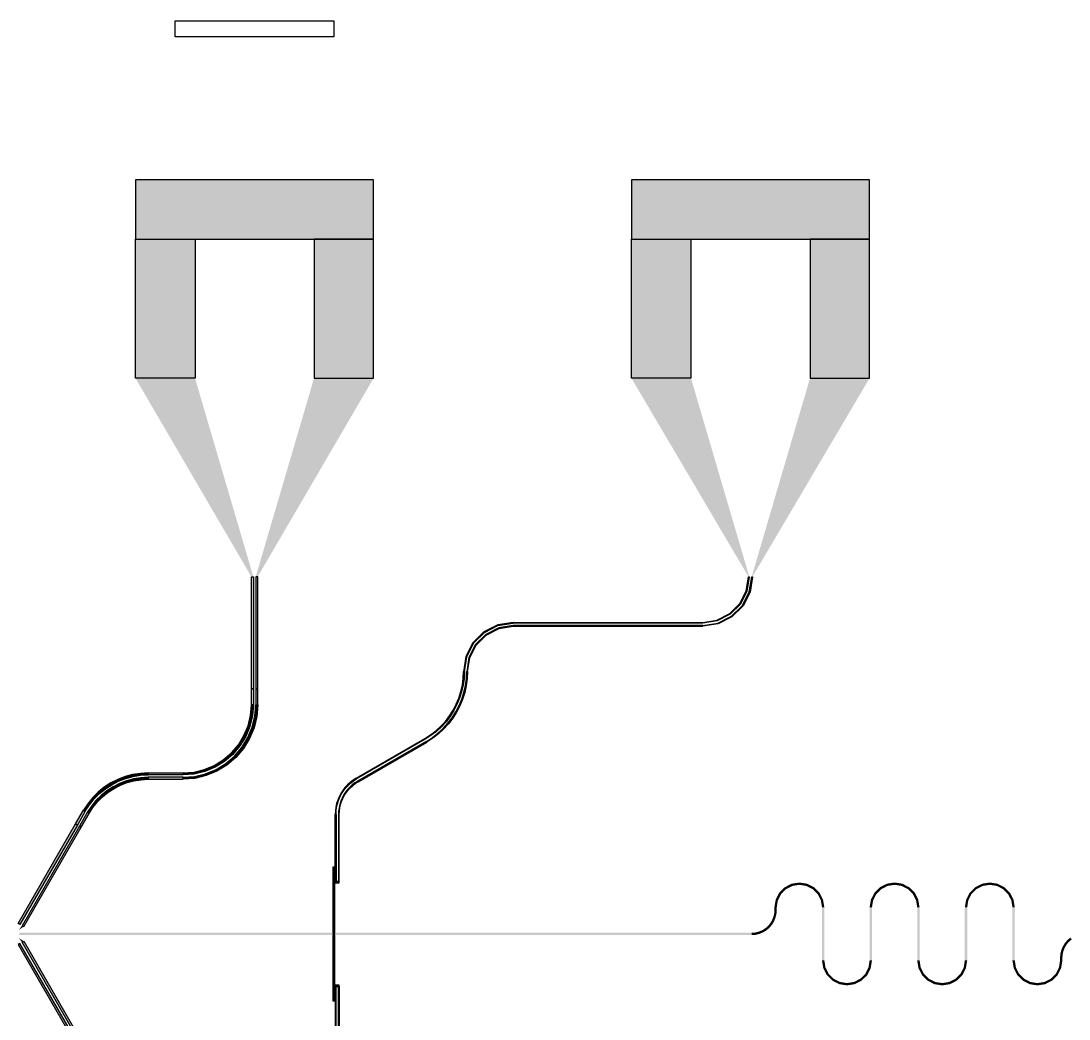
# Model space of a CAD drawing. Extents: x -200 to 7200, y -200 to 2100.
# Drawn here: x 3206 to 4526, y 843 to 2100 of the extents above; entities that cross this region are included whole.
import ezdxf

# ---------------------------------------------------------------- set-up
doc = ezdxf.new("R2010")
doc.units = 0
doc.layers.add('GAP', color=1, linetype='continuous')
doc.layers.add('PIN', color=3, linetype='continuous')

# ---------------------------------------------------------------- blocks, each defined once
blk = doc.blocks.new('YGGDRASILV2R0C1BGAP')
for points in [[(3601.2, 1032.7), (3601.2, 1034.2), (3598.8, 1034.2), (3598.8, 1032.7), (3601.2, 1032.7)], [(3601.2, 951), (3601.2, 1032.7), (3598.8, 1032.7), (3598.8, 951), (3601.2, 951)], [(3598.8, 949), (3598.8, 867.3), (3601.2, 867.3), (3601.2, 949), (3598.8, 949)], [(3598.8, 867.3), (3598.8, 865.8), (3601.2, 865.8), (3601.2, 867.3), (3598.8, 867.3)]]:
    blk.add_lwpolyline(points)
for points in [[(3601.2, 1032.7), (3601.2, 1034.2), (3598.8, 1032.7), (3598.8, 1034.2)], [(3601.2, 951), (3601.2, 1032.7), (3598.8, 951), (3598.8, 1032.7)], [(4168.1, 1008.8), (4168.1, 1008.8), (4161.2, 1001.9)], [(4169.8, 1006.4), (4168.1, 1008.8), (4163.5, 1000.1), (4161.2, 1001.9)], [(4169.8, 1006.4), (4169.8, 1006.4), (4163.5, 1000.1)], [(4176.9, 1013.3), (4176.9, 1013.3), (4168.1, 1008.8)], [(4177.8, 1010.5), (4176.9, 1013.3), (4169.8, 1006.4), (4168.1, 1008.8)], [(4177.8, 1010.5), (4177.8, 1010.5), (4169.8, 1006.4)], [(4186.6, 1014.8), (4186.6, 1014.8), (4176.9, 1013.3)], [(4186.6, 1011.9), (4186.6, 1014.8), (4177.8, 1010.5), (4176.9, 1013.3)], [(4186.6, 1011.9), (4186.6, 1011.9), (4177.8, 1010.5)], [(4196.3, 1013.3), (4196.3, 1013.3), (4186.6, 1014.8)], [(4195.4, 1010.5), (4196.3, 1013.3), (4186.6, 1011.9), (4186.6, 1014.8)], [(4195.4, 1010.5), (4195.4, 1010.5), (4186.6, 1011.9)], [(4203.4, 1006.4), (4205.1, 1008.8), (4195.4, 1010.5), (4196.3, 1013.3)], [(4203.4, 1006.4), (4203.4, 1006.4), (4195.4, 1010.5)], [(4205.1, 1008.8), (4205.1, 1008.8), (4196.3, 1013.3)], [(4209.7, 1000.1), (4212.1, 1001.9), (4203.4, 1006.4), (4205.1, 1008.8)], [(4209.7, 1000.1), (4209.7, 1000.1), (4203.4, 1006.4)], [(4212.1, 1001.9), (4212.1, 1001.9), (4205.1, 1008.8)], [(4288.1, 1008.8), (4288.1, 1008.8), (4281.2, 1001.9)], [(4289.8, 1006.4), (4288.1, 1008.8), (4283.5, 1000.1), (4281.2, 1001.9)], [(4289.8, 1006.4), (4289.8, 1006.4), (4283.5, 1000.1)], [(4296.9, 1013.3), (4296.9, 1013.3), (4288.1, 1008.8)], [(4297.8, 1010.5), (4296.9, 1013.3), (4289.8, 1006.4), (4288.1, 1008.8)], [(4297.8, 1010.5), (4297.8, 1010.5), (4289.8, 1006.4)], [(4306.6, 1014.8), (4306.6, 1014.8), (4296.9, 1013.3)], [(4306.6, 1011.9), (4306.6, 1014.8), (4297.8, 1010.5), (4296.9, 1013.3)], [(4306.6, 1011.9), (4306.6, 1011.9), (4297.8, 1010.5)], [(4316.3, 1013.3), (4316.3, 1013.3), (4306.6, 1014.8)], [(4315.4, 1010.5), (4316.3, 1013.3), (4306.6, 1011.9), (4306.6, 1014.8)], [(4315.4, 1010.5), (4315.4, 1010.5), (4306.6, 1011.9)], [(4323.4, 1006.4), (4325.1, 1008.8), (4315.4, 1010.5), (4316.3, 1013.3)], [(4323.4, 1006.4), (4323.4, 1006.4), (4315.4, 1010.5)], [(4325.1, 1008.8), (4325.1, 1008.8), (4316.3, 1013.3)], [(4329.7, 1000.1), (4332.1, 1001.9), (4323.4, 1006.4), (4325.1, 1008.8)], [(4329.7, 1000.1), (4329.7, 1000.1), (4323.4, 1006.4)], [(4332.1, 1001.9), (4332.1, 1001.9), (4325.1, 1008.8)], [(4408.1, 1008.8), (4408.1, 1008.8), (4401.2, 1001.9)], [(4409.8, 1006.4), (4408.1, 1008.8), (4403.5, 1000.1), (4401.2, 1001.9)], [(4409.8, 1006.4), (4409.8, 1006.4), (4403.5, 1000.1)], [(4416.9, 1013.3), (4416.9, 1013.3), (4408.1, 1008.8)], [(4417.8, 1010.5), (4416.9, 1013.3), (4409.8, 1006.4), (4408.1, 1008.8)], [(4417.8, 1010.5), (4417.8, 1010.5), (4409.8, 1006.4)], [(4426.6, 1014.8), (4426.6, 1014.8), (4416.9, 1013.3)], [(4426.6, 1011.9), (4426.6, 1014.8), (4417.8, 1010.5), (4416.9, 1013.3)], [(4426.6, 1011.9), (4426.6, 1011.9), (4417.8, 1010.5)], [(4436.3, 1013.3), (4436.3, 1013.3), (4426.6, 1014.8)], [(4435.4, 1010.5), (4436.3, 1013.3), (4426.6, 1011.9), (4426.6, 1014.8)], [(4435.4, 1010.5), (4435.4, 1010.5), (4426.6, 1011.9)], [(4443.4, 1006.4), (4445.1, 1008.8), (4435.4, 1010.5), (4436.3, 1013.3)], [(4443.4, 1006.4), (4443.4, 1006.4), (4435.4, 1010.5)], [(4445.1, 1008.8), (4445.1, 1008.8), (4436.3, 1013.3)], [(4449.7, 1000.1), (4452.1, 1001.9), (4443.4, 1006.4), (4445.1, 1008.8)], [(4449.7, 1000.1), (4449.7, 1000.1), (4443.4, 1006.4)], [(4452.1, 1001.9), (4452.1, 1001.9), (4445.1, 1008.8)], [(4156.7, 993.1), (4156.7, 993.1), (4155.1, 983.4)], [(4159.5, 992.2), (4156.7, 993.1), (4158.1, 983.4), (4155.1, 983.4)], [(4161.2, 1001.9), (4161.2, 1001.9), (4156.7, 993.1)], [(4163.5, 1000.1), (4161.2, 1001.9), (4159.5, 992.2), (4156.7, 993.1)], [(4159.5, 992.2), (4159.5, 992.2), (4158.1, 983.4)], [(4163.5, 1000.1), (4163.5, 1000.1), (4159.5, 992.2)], [(4213.7, 992.2), (4216.5, 993.1), (4209.7, 1000.1), (4212.1, 1001.9)], [(4213.7, 992.2), (4213.7, 992.2), (4209.7, 1000.1)], [(4216.5, 993.1), (4216.5, 993.1), (4212.1, 1001.9)], [(4215.1, 983.4), (4218.1, 983.4), (4213.7, 992.2), (4216.5, 993.1)], [(4215.1, 983.4), (4215.1, 983.4), (4213.7, 992.2)], [(4218.1, 983.4), (4218.1, 983.4), (4216.5, 993.1)], [(4276.7, 993.1), (4276.7, 993.1), (4275.1, 983.4)], [(4279.5, 992.2), (4276.7, 993.1), (4278.1, 983.4), (4275.1, 983.4)], [(4281.2, 1001.9), (4281.2, 1001.9), (4276.7, 993.1)], [(4283.5, 1000.1), (4281.2, 1001.9), (4279.5, 992.2), (4276.7, 993.1)], [(4279.5, 992.2), (4279.5, 992.2), (4278.1, 983.4)], [(4283.5, 1000.1), (4283.5, 1000.1), (4279.5, 992.2)], [(4333.7, 992.2), (4336.5, 993.1), (4329.7, 1000.1), (4332.1, 1001.9)], [(4333.7, 992.2), (4333.7, 992.2), (4329.7, 1000.1)], [(4336.5, 993.1), (4336.5, 993.1), (4332.1, 1001.9)], [(4335.1, 983.4), (4338.1, 983.4), (4333.7, 992.2), (4336.5, 993.1)], [(4335.1, 983.4), (4335.1, 983.4), (4333.7, 992.2)], [(4338.1, 983.4), (4338.1, 983.4), (4336.5, 993.1)], [(4396.7, 993.1), (4396.7, 993.1), (4395.1, 983.4)], [(4399.5, 992.2), (4396.7, 993.1), (4398.1, 983.4), (4395.1, 983.4)], [(4401.2, 1001.9), (4401.2, 1001.9), (4396.7, 993.1)], [(4403.5, 1000.1), (4401.2, 1001.9), (4399.5, 992.2), (4396.7, 993.1)], [(4399.5, 992.2), (4399.5, 992.2), (4398.1, 983.4)], [(4403.5, 1000.1), (4403.5, 1000.1), (4399.5, 992.2)], [(4453.7, 992.2), (4456.5, 993.1), (4449.7, 1000.1), (4452.1, 1001.9)], [(4453.7, 992.2), (4453.7, 992.2), (4449.7, 1000.1)], [(4456.5, 993.1), (4456.5, 993.1), (4452.1, 1001.9)], [(4455.1, 983.4), (4458.1, 983.4), (4453.7, 992.2), (4456.5, 993.1)], [(4455.1, 983.4), (4455.1, 983.4), (4453.7, 992.2)], [(4458.1, 983.4), (4458.1, 983.4), (4456.5, 993.1)], [(4155.1, 980), (4155.1, 980), (4154.8, 975.5)], [(4155.1, 980), (4158.1, 980), (4154.8, 975.5), (4157.7, 975.1)], [(4155.1, 983.4), (4155.1, 980), (4158.1, 983.4), (4158.1, 980)], [(4158.1, 980), (4158.1, 980), (4157.7, 975.1)], [(4218.1, 916.6), (4218.1, 983.4), (4215.1, 916.6), (4215.1, 983.4)], [(4275.1, 983.4), (4275.1, 916.6), (4278.1, 983.4), (4278.1, 916.6)], [(4338.1, 916.6), (4338.1, 983.4), (4335.1, 916.6), (4335.1, 983.4)], [(4395.1, 983.4), (4395.1, 916.6), (4398.1, 983.4), (4398.1, 916.6)], [(4458.1, 916.6), (4458.1, 983.4), (4455.1, 916.6), (4455.1, 983.4)], [(4152, 967), (4152, 967), (4149.7, 963.2)], [(4152, 967), (4154.6, 965.7), (4149.7, 963.2), (4152.1, 961.5)], [(4153.7, 971.2), (4153.7, 971.2), (4152, 967)], [(4153.7, 971.2), (4156.5, 970.3), (4152, 967), (4154.6, 965.7)], [(4154.6, 965.7), (4154.6, 965.7), (4152.1, 961.5)], [(4154.8, 975.5), (4154.8, 975.5), (4153.7, 971.2)], [(4154.8, 975.5), (4157.7, 975.1), (4153.7, 971.2), (4156.5, 970.3)], [(4156.5, 970.3), (4156.5, 970.3), (4154.6, 965.7)], [(4157.7, 975.1), (4157.7, 975.1), (4156.5, 970.3)], [(4126.6, 951.5), (3203.5, 951.5), (4126.6, 948.5), (3203.5, 948.5)], [(4131.1, 951.8), (4131.1, 951.8), (4126.6, 951.5)], [(4131.1, 951.8), (4131.5, 948.9), (4126.6, 951.5), (4126.6, 948.5)], [(4135.4, 952.9), (4135.4, 952.9), (4131.1, 951.8)], [(4135.4, 952.9), (4136.3, 950.1), (4131.1, 951.8), (4131.5, 948.9)], [(4139.6, 954.6), (4139.6, 954.6), (4135.4, 952.9)], [(4139.6, 954.6), (4140.9, 952), (4135.4, 952.9), (4136.3, 950.1)], [(4140.9, 952), (4140.9, 952), (4136.3, 950.1)], [(4143.4, 956.9), (4143.4, 956.9), (4139.6, 954.6)], [(4143.4, 956.9), (4145.1, 954.5), (4139.6, 954.6), (4140.9, 952)], [(4145.1, 954.5), (4145.1, 954.5), (4140.9, 952)], [(4146.8, 959.8), (4146.8, 959.8), (4143.4, 956.9)], [(4146.8, 959.8), (4148.9, 957.7), (4143.4, 956.9), (4145.1, 954.5)], [(4148.9, 957.7), (4148.9, 957.7), (4145.1, 954.5)], [(4149.7, 963.2), (4149.7, 963.2), (4146.8, 959.8)], [(4149.7, 963.2), (4152.1, 961.5), (4146.8, 959.8), (4148.9, 957.7)], [(4152.1, 961.5), (4152.1, 961.5), (4148.9, 957.7)], [(3598.8, 949), (3598.8, 867.3), (3601.2, 949), (3601.2, 867.3)], [(4131.5, 948.9), (4131.5, 948.9), (4126.6, 948.5)], [(4136.3, 950.1), (4136.3, 950.1), (4131.5, 948.9)], [(4521.2, 938.5), (4521.2, 938.5), (4518.6, 934.3)], [(4523.5, 936.8), (4521.2, 938.5), (4521.2, 933), (4518.6, 934.3)], [(4524.4, 942.3), (4524.4, 942.3), (4521.2, 938.5)], [(4526.4, 940.2), (4524.4, 942.3), (4523.5, 936.8), (4521.2, 938.5)], [(4526.4, 940.2), (4526.4, 940.2), (4523.5, 936.8)], [(4528.1, 945.5), (4528.1, 945.5), (4524.4, 942.3)], [(4529.8, 943.1), (4528.1, 945.5), (4526.4, 940.2), (4524.4, 942.3)], [(4529.8, 943.1), (4529.8, 943.1), (4526.4, 940.2)], [(4515.5, 924.9), (4515.5, 924.9), (4515.1, 920)], [(4518.4, 924.5), (4515.5, 924.9), (4518.1, 920), (4515.1, 920)], [(4516.7, 929.7), (4516.7, 929.7), (4515.5, 924.9)], [(4519.5, 928.8), (4516.7, 929.7), (4518.4, 924.5), (4515.5, 924.9)], [(4518.6, 934.3), (4518.6, 934.3), (4516.7, 929.7)], [(4521.2, 933), (4518.6, 934.3), (4519.5, 928.8), (4516.7, 929.7)], [(4519.5, 928.8), (4519.5, 928.8), (4518.4, 924.5)], [(4521.2, 933), (4521.2, 933), (4519.5, 928.8)], [(4523.5, 936.8), (4523.5, 936.8), (4521.2, 933)], [(4216.7, 906.9), (4216.7, 906.9), (4215.1, 916.6)], [(4219.5, 907.8), (4216.7, 906.9), (4218.1, 916.6), (4215.1, 916.6)], [(4219.5, 907.8), (4219.5, 907.8), (4218.1, 916.6)], [(4275.1, 916.6), (4275.1, 916.6), (4273.7, 907.8)], [(4275.1, 916.6), (4278.1, 916.6), (4273.7, 907.8), (4276.5, 906.9)], [(4278.1, 916.6), (4278.1, 916.6), (4276.5, 906.9)], [(4336.7, 906.9), (4336.7, 906.9), (4335.1, 916.6)], [(4339.5, 907.8), (4336.7, 906.9), (4338.1, 916.6), (4335.1, 916.6)], [(4339.5, 907.8), (4339.5, 907.8), (4338.1, 916.6)], [(4395.1, 916.6), (4395.1, 916.6), (4393.7, 907.8)], [(4395.1, 916.6), (4398.1, 916.6), (4393.7, 907.8), (4396.5, 906.9)], [(4398.1, 916.6), (4398.1, 916.6), (4396.5, 906.9)], [(4456.7, 906.9), (4456.7, 906.9), (4455.1, 916.6)], [(4459.5, 907.8), (4456.7, 906.9), (4458.1, 916.6), (4455.1, 916.6)], [(4459.5, 907.8), (4459.5, 907.8), (4458.1, 916.6)], [(4515.1, 916.6), (4515.1, 916.6), (4513.7, 907.8)], [(4515.1, 916.6), (4518.1, 916.6), (4513.7, 907.8), (4516.5, 906.9)], [(4515.1, 920), (4515.1, 916.6), (4518.1, 920), (4518.1, 916.6)], [(4518.1, 916.6), (4518.1, 916.6), (4516.5, 906.9)], [(4518.4, 924.5), (4518.4, 924.5), (4518.1, 920)], [(4223.5, 899.9), (4221.2, 898.1), (4219.5, 907.8), (4216.7, 906.9)], [(4221.2, 898.1), (4221.2, 898.1), (4216.7, 906.9)], [(4223.5, 899.9), (4223.5, 899.9), (4219.5, 907.8)], [(4229.8, 893.6), (4228.1, 891.2), (4223.5, 899.9), (4221.2, 898.1)], [(4228.1, 891.2), (4228.1, 891.2), (4221.2, 898.1)], [(4229.8, 893.6), (4229.8, 893.6), (4223.5, 899.9)], [(4269.7, 899.9), (4269.7, 899.9), (4263.4, 893.6)], [(4269.7, 899.9), (4272.1, 898.1), (4263.4, 893.6), (4265.1, 891.2)], [(4272.1, 898.1), (4272.1, 898.1), (4265.1, 891.2)], [(4273.7, 907.8), (4273.7, 907.8), (4269.7, 899.9)], [(4273.7, 907.8), (4276.5, 906.9), (4269.7, 899.9), (4272.1, 898.1)], [(4276.5, 906.9), (4276.5, 906.9), (4272.1, 898.1)], [(4343.5, 899.9), (4341.2, 898.1), (4339.5, 907.8), (4336.7, 906.9)], [(4341.2, 898.1), (4341.2, 898.1), (4336.7, 906.9)], [(4343.5, 899.9), (4343.5, 899.9), (4339.5, 907.8)], [(4349.8, 893.6), (4348.1, 891.2), (4343.5, 899.9), (4341.2, 898.1)], [(4348.1, 891.2), (4348.1, 891.2), (4341.2, 898.1)], [(4349.8, 893.6), (4349.8, 893.6), (4343.5, 899.9)], [(4389.7, 899.9), (4389.7, 899.9), (4383.4, 893.6)], [(4389.7, 899.9), (4392.1, 898.1), (4383.4, 893.6), (4385.1, 891.2)], [(4392.1, 898.1), (4392.1, 898.1), (4385.1, 891.2)], [(4393.7, 907.8), (4393.7, 907.8), (4389.7, 899.9)], [(4393.7, 907.8), (4396.5, 906.9), (4389.7, 899.9), (4392.1, 898.1)], [(4396.5, 906.9), (4396.5, 906.9), (4392.1, 898.1)], [(4463.5, 899.9), (4461.2, 898.1), (4459.5, 907.8), (4456.7, 906.9)], [(4461.2, 898.1), (4461.2, 898.1), (4456.7, 906.9)], [(4463.5, 899.9), (4463.5, 899.9), (4459.5, 907.8)], [(4469.8, 893.6), (4468.1, 891.2), (4463.5, 899.9), (4461.2, 898.1)], [(4468.1, 891.2), (4468.1, 891.2), (4461.2, 898.1)], [(4469.8, 893.6), (4469.8, 893.6), (4463.5, 899.9)], [(4509.7, 899.9), (4509.7, 899.9), (4503.4, 893.6)], [(4509.7, 899.9), (4512.1, 898.1), (4503.4, 893.6), (4505.1, 891.2)], [(4512.1, 898.1), (4512.1, 898.1), (4505.1, 891.2)], [(4513.7, 907.8), (4513.7, 907.8), (4509.7, 899.9)], [(4513.7, 907.8), (4516.5, 906.9), (4509.7, 899.9), (4512.1, 898.1)], [(4516.5, 906.9), (4516.5, 906.9), (4512.1, 898.1)], [(4237.8, 889.5), (4236.9, 886.7), (4229.8, 893.6), (4228.1, 891.2)], [(4236.9, 886.7), (4236.9, 886.7), (4228.1, 891.2)], [(4237.8, 889.5), (4237.8, 889.5), (4229.8, 893.6)], [(4246.6, 888.1), (4246.6, 885.2), (4237.8, 889.5), (4236.9, 886.7)], [(4246.6, 885.2), (4246.6, 885.2), (4236.9, 886.7)], [(4246.6, 888.1), (4246.6, 888.1), (4237.8, 889.5)], [(4255.4, 889.5), (4255.4, 889.5), (4246.6, 888.1)], [(4255.4, 889.5), (4256.3, 886.7), (4246.6, 888.1), (4246.6, 885.2)], [(4256.3, 886.7), (4256.3, 886.7), (4246.6, 885.2)], [(4263.4, 893.6), (4263.4, 893.6), (4255.4, 889.5)], [(4263.4, 893.6), (4265.1, 891.2), (4255.4, 889.5), (4256.3, 886.7)], [(4265.1, 891.2), (4265.1, 891.2), (4256.3, 886.7)], [(4357.8, 889.5), (4356.9, 886.7), (4349.8, 893.6), (4348.1, 891.2)], [(4356.9, 886.7), (4356.9, 886.7), (4348.1, 891.2)], [(4357.8, 889.5), (4357.8, 889.5), (4349.8, 893.6)], [(4366.6, 888.1), (4366.6, 885.2), (4357.8, 889.5), (4356.9, 886.7)], [(4366.6, 885.2), (4366.6, 885.2), (4356.9, 886.7)], [(4366.6, 888.1), (4366.6, 888.1), (4357.8, 889.5)], [(4375.4, 889.5), (4375.4, 889.5), (4366.6, 888.1)], [(4375.4, 889.5), (4376.3, 886.7), (4366.6, 888.1), (4366.6, 885.2)], [(4376.3, 886.7), (4376.3, 886.7), (4366.6, 885.2)], [(4383.4, 893.6), (4383.4, 893.6), (4375.4, 889.5)], [(4383.4, 893.6), (4385.1, 891.2), (4375.4, 889.5), (4376.3, 886.7)], [(4385.1, 891.2), (4385.1, 891.2), (4376.3, 886.7)], [(4477.8, 889.5), (4476.9, 886.7), (4469.8, 893.6), (4468.1, 891.2)], [(4476.9, 886.7), (4476.9, 886.7), (4468.1, 891.2)], [(4477.8, 889.5), (4477.8, 889.5), (4469.8, 893.6)], [(4486.6, 888.1), (4486.6, 885.2), (4477.8, 889.5), (4476.9, 886.7)], [(4486.6, 885.2), (4486.6, 885.2), (4476.9, 886.7)], [(4486.6, 888.1), (4486.6, 888.1), (4477.8, 889.5)], [(4495.4, 889.5), (4495.4, 889.5), (4486.6, 888.1)], [(4495.4, 889.5), (4496.3, 886.7), (4486.6, 888.1), (4486.6, 885.2)], [(4496.3, 886.7), (4496.3, 886.7), (4486.6, 885.2)], [(4503.4, 893.6), (4503.4, 893.6), (4495.4, 889.5)], [(4503.4, 893.6), (4505.1, 891.2), (4495.4, 889.5), (4496.3, 886.7)], [(4505.1, 891.2), (4505.1, 891.2), (4496.3, 886.7)], [(3598.8, 867.3), (3598.8, 865.8), (3601.2, 867.3), (3601.2, 865.8)]]:
    blk.add_solid(points)
blk = doc.blocks.new('YGGDRASILV2R0C1BPIN')
for points in [[(3600.6, 951), (3600.6, 1032.7), (3599.4, 1032.7), (3599.4, 951), (3600.6, 951)], [(3599.4, 949), (3599.4, 867.3), (3600.6, 867.3), (3600.6, 949), (3599.4, 949)]]:
    blk.add_lwpolyline(points)
for points in [[(3600.6, 951), (3600.6, 1032.7), (3599.4, 951), (3599.4, 1032.7)], [(4168.8, 1007.8), (4168.4, 1008.4), (4162.1, 1001.1), (4161.6, 1001.6)], [(4169.5, 1006.8), (4169.1, 1007.4), (4163.1, 1000.4), (4162.5, 1000.8)], [(4177.3, 1012.1), (4177, 1012.8), (4168.8, 1007.8), (4168.4, 1008.4)], [(4177.6, 1011), (4177.4, 1011.6), (4169.5, 1006.8), (4169.1, 1007.4)], [(4186.6, 1013.6), (4186.6, 1014.3), (4177.3, 1012.1), (4177, 1012.8)], [(4186.6, 1012.4), (4186.6, 1013.1), (4177.6, 1011), (4177.4, 1011.6)], [(4196, 1012.1), (4196.2, 1012.8), (4186.6, 1013.6), (4186.6, 1014.3)], [(4195.6, 1011), (4195.8, 1011.6), (4186.6, 1012.4), (4186.6, 1013.1)], [(4203.7, 1006.8), (4204.1, 1007.4), (4195.6, 1011), (4195.8, 1011.6)], [(4204.4, 1007.8), (4204.8, 1008.4), (4196, 1012.1), (4196.2, 1012.8)], [(4210.1, 1000.4), (4210.7, 1000.8), (4203.7, 1006.8), (4204.1, 1007.4)], [(4211.1, 1001.1), (4211.7, 1001.6), (4204.4, 1007.8), (4204.8, 1008.4)], [(4288.8, 1007.8), (4288.4, 1008.4), (4282.1, 1001.1), (4281.6, 1001.6)], [(4289.5, 1006.8), (4289.1, 1007.4), (4283.1, 1000.4), (4282.5, 1000.8)], [(4297.3, 1012.1), (4297, 1012.8), (4288.8, 1007.8), (4288.4, 1008.4)], [(4297.6, 1011), (4297.4, 1011.6), (4289.5, 1006.8), (4289.1, 1007.4)], [(4306.6, 1013.6), (4306.6, 1014.3), (4297.3, 1012.1), (4297, 1012.8)], [(4306.6, 1012.4), (4306.6, 1013.1), (4297.6, 1011), (4297.4, 1011.6)], [(4316, 1012.1), (4316.2, 1012.8), (4306.6, 1013.6), (4306.6, 1014.3)], [(4315.6, 1011), (4315.8, 1011.6), (4306.6, 1012.4), (4306.6, 1013.1)], [(4323.7, 1006.8), (4324.1, 1007.4), (4315.6, 1011), (4315.8, 1011.6)], [(4324.4, 1007.8), (4324.8, 1008.4), (4316, 1012.1), (4316.2, 1012.8)], [(4330.1, 1000.4), (4330.7, 1000.8), (4323.7, 1006.8), (4324.1, 1007.4)], [(4331.1, 1001.1), (4331.7, 1001.6), (4324.4, 1007.8), (4324.8, 1008.4)], [(4408.8, 1007.8), (4408.4, 1008.4), (4402.1, 1001.1), (4401.6, 1001.6)], [(4409.5, 1006.8), (4409.1, 1007.4), (4403.1, 1000.4), (4402.5, 1000.8)], [(4417.3, 1012.1), (4417, 1012.8), (4408.8, 1007.8), (4408.4, 1008.4)], [(4417.6, 1011), (4417.4, 1011.6), (4409.5, 1006.8), (4409.1, 1007.4)], [(4426.6, 1013.6), (4426.6, 1014.3), (4417.3, 1012.1), (4417, 1012.8)], [(4426.6, 1012.4), (4426.6, 1013.1), (4417.6, 1011), (4417.4, 1011.6)], [(4436, 1012.1), (4436.2, 1012.8), (4426.6, 1013.6), (4426.6, 1014.3)], [(4435.6, 1011), (4435.8, 1011.6), (4426.6, 1012.4), (4426.6, 1013.1)], [(4443.7, 1006.8), (4444.1, 1007.4), (4435.6, 1011), (4435.8, 1011.6)], [(4444.4, 1007.8), (4444.8, 1008.4), (4436, 1012.1), (4436.2, 1012.8)], [(4450.1, 1000.4), (4450.7, 1000.8), (4443.7, 1006.8), (4444.1, 1007.4)], [(4451.1, 1001.1), (4451.7, 1001.6), (4444.4, 1007.8), (4444.8, 1008.4)], [(4157.8, 992.7), (4157.2, 992.9), (4156.4, 983.4), (4155.6, 983.4)], [(4159, 992.3), (4158.3, 992.5), (4157.6, 983.4), (4156.9, 983.4)], [(4162.1, 1001.1), (4161.6, 1001.6), (4157.8, 992.7), (4157.2, 992.9)], [(4163.1, 1000.4), (4162.5, 1000.8), (4159, 992.3), (4158.3, 992.5)], [(4214.2, 992.3), (4214.9, 992.5), (4210.1, 1000.4), (4210.7, 1000.8)], [(4215.4, 992.7), (4216.1, 992.9), (4211.1, 1001.1), (4211.7, 1001.6)], [(4215.6, 983.4), (4216.4, 983.4), (4214.2, 992.3), (4214.9, 992.5)], [(4216.9, 983.4), (4217.6, 983.4), (4215.4, 992.7), (4216.1, 992.9)], [(4277.8, 992.7), (4277.2, 992.9), (4276.4, 983.4), (4275.6, 983.4)], [(4279, 992.3), (4278.3, 992.5), (4277.6, 983.4), (4276.9, 983.4)], [(4282.1, 1001.1), (4281.6, 1001.6), (4277.8, 992.7), (4277.2, 992.9)], [(4283.1, 1000.4), (4282.5, 1000.8), (4279, 992.3), (4278.3, 992.5)], [(4334.2, 992.3), (4334.9, 992.5), (4330.1, 1000.4), (4330.7, 1000.8)], [(4335.4, 992.7), (4336.1, 992.9), (4331.1, 1001.1), (4331.7, 1001.6)], [(4335.6, 983.4), (4336.4, 983.4), (4334.2, 992.3), (4334.9, 992.5)], [(4336.9, 983.4), (4337.6, 983.4), (4335.4, 992.7), (4336.1, 992.9)], [(4397.8, 992.7), (4397.2, 992.9), (4396.4, 983.4), (4395.6, 983.4)], [(4399, 992.3), (4398.3, 992.5), (4397.6, 983.4), (4396.9, 983.4)], [(4402.1, 1001.1), (4401.6, 1001.6), (4397.8, 992.7), (4397.2, 992.9)], [(4403.1, 1000.4), (4402.5, 1000.8), (4399, 992.3), (4398.3, 992.5)], [(4454.2, 992.3), (4454.9, 992.5), (4450.1, 1000.4), (4450.7, 1000.8)], [(4455.4, 992.7), (4456.1, 992.9), (4451.1, 1001.1), (4451.7, 1001.6)], [(4455.6, 983.4), (4456.4, 983.4), (4454.2, 992.3), (4454.9, 992.5)], [(4456.9, 983.4), (4457.6, 983.4), (4455.4, 992.7), (4456.1, 992.9)], [(4155.6, 980), (4156.4, 980), (4155.3, 975.5), (4156, 975.3)], [(4156.4, 983.4), (4156.4, 980), (4155.6, 983.4), (4155.6, 980)], [(4156.9, 980), (4157.6, 980), (4156.5, 975.3), (4157.2, 975.2)], [(4156.9, 983.4), (4156.9, 980), (4157.6, 983.4), (4157.6, 980)], [(4216.4, 916.6), (4216.4, 983.4), (4215.6, 916.6), (4215.6, 983.4)], [(4216.9, 916.6), (4216.9, 983.4), (4217.6, 916.6), (4217.6, 983.4)], [(4276.4, 983.4), (4276.4, 916.6), (4275.6, 983.4), (4275.6, 916.6)], [(4276.9, 983.4), (4276.9, 916.6), (4277.6, 983.4), (4277.6, 916.6)], [(4336.4, 916.6), (4336.4, 983.4), (4335.6, 916.6), (4335.6, 983.4)], [(4336.9, 916.6), (4336.9, 983.4), (4337.6, 916.6), (4337.6, 983.4)], [(4396.4, 983.4), (4396.4, 916.6), (4395.6, 983.4), (4395.6, 916.6)], [(4396.9, 983.4), (4396.9, 916.6), (4397.6, 983.4), (4397.6, 916.6)], [(4456.4, 916.6), (4456.4, 983.4), (4455.6, 916.6), (4455.6, 983.4)], [(4456.9, 916.6), (4456.9, 983.4), (4457.6, 916.6), (4457.6, 983.4)], [(4152.5, 966.8), (4153.1, 966.5), (4150.1, 962.9), (4150.7, 962.5)], [(4153.6, 966.3), (4154.2, 965.9), (4151.1, 962.2), (4151.7, 961.8)], [(4154.2, 971), (4154.9, 970.8), (4152.5, 966.8), (4153.1, 966.5)], [(4155.4, 970.7), (4156.1, 970.4), (4153.6, 966.3), (4154.2, 965.9)], [(4155.3, 975.5), (4156, 975.3), (4154.2, 971), (4154.9, 970.8)], [(4156.5, 975.3), (4157.2, 975.2), (4155.4, 970.7), (4156.1, 970.4)], [(4126.6, 950.2), (3203.5, 950.2), (4126.6, 951), (3203.5, 951)], [(4131.2, 951.3), (4131.3, 950.6), (4126.6, 951), (4126.6, 950.2)], [(4135.6, 952.4), (4135.8, 951.7), (4131.2, 951.3), (4131.3, 950.6)], [(4136, 951.2), (4136.2, 950.5), (4131.3, 950.1), (4131.5, 949.4)], [(4139.8, 954.1), (4140.1, 953.5), (4135.6, 952.4), (4135.8, 951.7)], [(4140.3, 953), (4140.7, 952.4), (4136, 951.2), (4136.2, 950.5)], [(4143.7, 956.5), (4144.1, 955.9), (4139.8, 954.1), (4140.1, 953.5)], [(4144.4, 955.5), (4144.8, 954.9), (4140.3, 953), (4140.7, 952.4)], [(4147.1, 959.5), (4147.6, 959), (4143.7, 956.5), (4144.1, 955.9)], [(4148, 958.6), (4148.5, 958.1), (4144.4, 955.5), (4144.8, 954.9)], [(4150.1, 962.9), (4150.7, 962.5), (4147.1, 959.5), (4147.6, 959)], [(4151.1, 962.2), (4151.7, 961.8), (4148, 958.6), (4148.5, 958.1)], [(4126.6, 949.7), (3203.5, 949.7), (4126.6, 949), (3203.5, 949)], [(3599.4, 949), (3599.4, 867.3), (3600.6, 949), (3600.6, 867.3)], [(4131.3, 950.1), (4131.5, 949.4), (4126.6, 949.7), (4126.6, 949)], [(4522.1, 937.8), (4521.6, 938.2), (4519.7, 933.7), (4519, 934.1)], [(4525.2, 941.4), (4524.7, 941.9), (4522.1, 937.8), (4521.6, 938.2)], [(4526.1, 940.5), (4525.6, 941), (4523.1, 937.1), (4522.5, 937.5)], [(4528.8, 944.5), (4528.4, 945.1), (4525.2, 941.4), (4524.7, 941.9)], [(4529.5, 943.5), (4529.1, 944.1), (4526.1, 940.5), (4525.6, 941)], [(4516.7, 924.7), (4516, 924.8), (4516.4, 920), (4515.6, 920)], [(4517.8, 929.3), (4517.2, 929.6), (4516.7, 924.7), (4516, 924.8)], [(4517.9, 924.5), (4517.2, 924.7), (4517.6, 920), (4516.9, 920)], [(4519.7, 933.7), (4519, 934.1), (4517.8, 929.3), (4517.2, 929.6)], [(4519, 929), (4518.3, 929.2), (4517.9, 924.5), (4517.2, 924.7)], [(4520.7, 933.2), (4520.1, 933.5), (4519, 929), (4518.3, 929.2)], [(4523.1, 937.1), (4522.5, 937.5), (4520.7, 933.2), (4520.1, 933.5)], [(4217.8, 907.3), (4217.2, 907.1), (4216.4, 916.6), (4215.6, 916.6)], [(4219, 907.7), (4218.3, 907.5), (4217.6, 916.6), (4216.9, 916.6)], [(4275.6, 916.6), (4276.4, 916.6), (4274.2, 907.7), (4274.9, 907.5)], [(4276.9, 916.6), (4277.6, 916.6), (4275.4, 907.3), (4276.1, 907.1)], [(4337.8, 907.3), (4337.2, 907.1), (4336.4, 916.6), (4335.6, 916.6)], [(4339, 907.7), (4338.3, 907.5), (4337.6, 916.6), (4336.9, 916.6)], [(4395.6, 916.6), (4396.4, 916.6), (4394.2, 907.7), (4394.9, 907.5)], [(4396.9, 916.6), (4397.6, 916.6), (4395.4, 907.3), (4396.1, 907.1)], [(4457.8, 907.3), (4457.2, 907.1), (4456.4, 916.6), (4455.6, 916.6)], [(4459, 907.7), (4458.3, 907.5), (4457.6, 916.6), (4456.9, 916.6)], [(4515.6, 916.6), (4516.4, 916.6), (4514.2, 907.7), (4514.9, 907.5)], [(4516.9, 916.6), (4517.6, 916.6), (4515.4, 907.3), (4516.1, 907.1)], [(4516.4, 920), (4516.4, 916.6), (4515.6, 920), (4515.6, 916.6)], [(4516.9, 920), (4516.9, 916.6), (4517.6, 920), (4517.6, 916.6)], [(4222.1, 898.9), (4221.6, 898.4), (4217.8, 907.3), (4217.2, 907.1)], [(4223.1, 899.6), (4222.5, 899.2), (4219, 907.7), (4218.3, 907.5)], [(4228.8, 892.2), (4228.4, 891.6), (4222.1, 898.9), (4221.6, 898.4)], [(4229.5, 893.2), (4229.1, 892.6), (4223.1, 899.6), (4222.5, 899.2)], [(4270.1, 899.6), (4270.7, 899.2), (4263.7, 893.2), (4264.1, 892.6)], [(4271.1, 898.9), (4271.7, 898.4), (4264.4, 892.2), (4264.8, 891.6)], [(4274.2, 907.7), (4274.9, 907.5), (4270.1, 899.6), (4270.7, 899.2)], [(4275.4, 907.3), (4276.1, 907.1), (4271.1, 898.9), (4271.7, 898.4)], [(4342.1, 898.9), (4341.6, 898.4), (4337.8, 907.3), (4337.2, 907.1)], [(4343.1, 899.6), (4342.5, 899.2), (4339, 907.7), (4338.3, 907.5)], [(4348.8, 892.2), (4348.4, 891.6), (4342.1, 898.9), (4341.6, 898.4)], [(4349.5, 893.2), (4349.1, 892.6), (4343.1, 899.6), (4342.5, 899.2)], [(4390.1, 899.6), (4390.7, 899.2), (4383.7, 893.2), (4384.1, 892.6)], [(4391.1, 898.9), (4391.7, 898.4), (4384.4, 892.2), (4384.8, 891.6)], [(4394.2, 907.7), (4394.9, 907.5), (4390.1, 899.6), (4390.7, 899.2)], [(4395.4, 907.3), (4396.1, 907.1), (4391.1, 898.9), (4391.7, 898.4)], [(4462.1, 898.9), (4461.6, 898.4), (4457.8, 907.3), (4457.2, 907.1)], [(4463.1, 899.6), (4462.5, 899.2), (4459, 907.7), (4458.3, 907.5)], [(4468.8, 892.2), (4468.4, 891.6), (4462.1, 898.9), (4461.6, 898.4)], [(4469.5, 893.2), (4469.1, 892.6), (4463.1, 899.6), (4462.5, 899.2)], [(4510.1, 899.6), (4510.7, 899.2), (4503.7, 893.2), (4504.1, 892.6)], [(4511.1, 898.9), (4511.7, 898.4), (4504.4, 892.2), (4504.8, 891.6)], [(4514.2, 907.7), (4514.9, 907.5), (4510.1, 899.6), (4510.7, 899.2)], [(4515.4, 907.3), (4516.1, 907.1), (4511.1, 898.9), (4511.7, 898.4)], [(4237.3, 887.9), (4237, 887.2), (4228.8, 892.2), (4228.4, 891.6)], [(4237.6, 889), (4237.4, 888.4), (4229.5, 893.2), (4229.1, 892.6)], [(4246.6, 886.4), (4246.6, 885.7), (4237.3, 887.9), (4237, 887.2)], [(4246.6, 887.6), (4246.6, 886.9), (4237.6, 889), (4237.4, 888.4)], [(4255.6, 889), (4255.8, 888.4), (4246.6, 887.6), (4246.6, 886.9)], [(4256, 887.9), (4256.2, 887.2), (4246.6, 886.4), (4246.6, 885.7)], [(4263.7, 893.2), (4264.1, 892.6), (4255.6, 889), (4255.8, 888.4)], [(4264.4, 892.2), (4264.8, 891.6), (4256, 887.9), (4256.2, 887.2)], [(4357.3, 887.9), (4357, 887.2), (4348.8, 892.2), (4348.4, 891.6)], [(4357.6, 889), (4357.4, 888.4), (4349.5, 893.2), (4349.1, 892.6)], [(4366.6, 886.4), (4366.6, 885.7), (4357.3, 887.9), (4357, 887.2)], [(4366.6, 887.6), (4366.6, 886.9), (4357.6, 889), (4357.4, 888.4)], [(4375.6, 889), (4375.8, 888.4), (4366.6, 887.6), (4366.6, 886.9)], [(4376, 887.9), (4376.2, 887.2), (4366.6, 886.4), (4366.6, 885.7)], [(4383.7, 893.2), (4384.1, 892.6), (4375.6, 889), (4375.8, 888.4)], [(4384.4, 892.2), (4384.8, 891.6), (4376, 887.9), (4376.2, 887.2)], [(4477.3, 887.9), (4477, 887.2), (4468.8, 892.2), (4468.4, 891.6)], [(4477.6, 889), (4477.4, 888.4), (4469.5, 893.2), (4469.1, 892.6)], [(4486.6, 886.4), (4486.6, 885.7), (4477.3, 887.9), (4477, 887.2)], [(4486.6, 887.6), (4486.6, 886.9), (4477.6, 889), (4477.4, 888.4)], [(4495.6, 889), (4495.8, 888.4), (4486.6, 887.6), (4486.6, 886.9)], [(4496, 887.9), (4496.2, 887.2), (4486.6, 886.4), (4486.6, 885.7)], [(4503.7, 893.2), (4504.1, 892.6), (4495.6, 889), (4495.8, 888.4)], [(4504.4, 892.2), (4504.8, 891.6), (4496, 887.9), (4496.2, 887.2)]]:
    blk.add_solid(points)
blk = doc.blocks.new('YGGDRASILV2R0C1B')
for points in [[(3350, 1900), (3350, 1825), (3650, 1825), (3650, 1900), (3350, 1900)], [(3975, 1900), (3975, 1825), (4275, 1825), (4275, 1900), (3975, 1900)], [(3425, 1825), (3425, 1650), (3350, 1650), (3350, 1825), (3425, 1825)], [(3575, 1825), (3575, 1650), (3650, 1650), (3650, 1825), (3575, 1825)], [(4050, 1825), (4050, 1650), (3975, 1650), (3975, 1825), (4050, 1825)], [(4200, 1825), (4200, 1650), (4275, 1650), (4275, 1825), (4200, 1825)], [(3498.5, 1400), (3498.5, 1258.8), (3496, 1258.8), (3496, 1400), (3498.5, 1400)], [(3501.5, 1400), (3501.5, 1258.8), (3504, 1258.8), (3504, 1400), (3501.5, 1400)], [(4127.5, 1400), (4124.4, 1380.7), (4115.6, 1363.3), (4101.7, 1349.4), (4084.3, 1340.6), (4065, 1337.5), (4065, 1338.5), (4084, 1341.5), (4101.1, 1350.2), (4114.8, 1363.9), (4123.5, 1381), (4126.5, 1400), (4127.5, 1400)], [(4123.5, 1400), (4120.6, 1381.9), (4112.3, 1365.6), (4099.4, 1352.7), (4083.1, 1344.4), (4065, 1341.5), (4065, 1342.5), (4082.8, 1345.3), (4098.8, 1353.5), (4111.5, 1366.2), (4119.7, 1382.2), (4122.5, 1400), (4123.5, 1400)], [(3825.9, 1342.5), (3806.5, 1339.4), (3789.1, 1330.6), (3775.3, 1316.7), (3766.4, 1299.3), (3763.4, 1280), (3764.4, 1280), (3767.4, 1299), (3776.1, 1316.1), (3789.7, 1329.8), (3806.8, 1338.5), (3825.9, 1341.5), (3825.9, 1342.5)], [(3825.9, 1338.5), (3807.8, 1335.6), (3791.5, 1327.3), (3778.5, 1314.4), (3770.2, 1298.1), (3767.4, 1280), (3768.4, 1280), (3771.2, 1297.8), (3779.3, 1313.8), (3792.1, 1326.5), (3808.1, 1334.7), (3825.9, 1337.5), (3825.9, 1338.5)], [(4065, 1341.5), (3825.9, 1341.5), (3825.9, 1342.5), (4065, 1342.5), (4065, 1341.5)], [(4065, 1338.5), (3825.9, 1338.5), (3825.9, 1337.5), (4065, 1337.5), (4065, 1338.5)], [(3764.4, 1280.5), (3764, 1271.9), (3762.9, 1263.4), (3761, 1255), (3758.4, 1246.8), (3755.1, 1238.9), (3751.2, 1231.3), (3746.5, 1224), (3741.3, 1217.2), (3735.5, 1210.9), (3729.2, 1205), (3722.3, 1199.8), (3715.1, 1195.2), (3714.6, 1196.1), (3721.8, 1200.6), (3728.5, 1205.8), (3734.8, 1211.6), (3740.5, 1217.8), (3745.7, 1224.6), (3750.3, 1231.8), (3754.2, 1239.3), (3757.5, 1247.2), (3760, 1255.3), (3761.9, 1263.6), (3763, 1272), (3763.4, 1280.5), (3764.4, 1280.5)], [(3768.4, 1280.5), (3768, 1271.6), (3766.8, 1262.7), (3764.9, 1254), (3762.2, 1245.4), (3758.7, 1237.2), (3754.6, 1229.3), (3749.8, 1221.7), (3744.4, 1214.6), (3738.3, 1208), (3731.7, 1202), (3724.6, 1196.5), (3717.1, 1191.7), (3716.6, 1192.6), (3724.1, 1197.4), (3731.1, 1202.7), (3737.6, 1208.7), (3743.6, 1215.3), (3749, 1222.3), (3753.8, 1229.8), (3757.8, 1237.6), (3761.2, 1245.8), (3763.9, 1254.2), (3765.8, 1262.9), (3767, 1271.7), (3767.4, 1280.5), (3768.4, 1280.5)], [(3764.4, 1280), (3764.4, 1280.5), (3763.4, 1280.5), (3763.4, 1280), (3764.4, 1280)], [(3767.4, 1280), (3767.4, 1280.5), (3768.4, 1280.5), (3768.4, 1280), (3767.4, 1280)], [(3498.5, 1258.8), (3498.5, 1238.8), (3496, 1238.8), (3496, 1258.8), (3498.5, 1258.8)], [(3501.5, 1258.8), (3501.5, 1238.8), (3504, 1238.8), (3504, 1258.8), (3501.5, 1258.8)], [(3504, 1238.8), (3502.8, 1224.1), (3499.4, 1209.7), (3493.8, 1196.1), (3486, 1183.5), (3476.5, 1172.3), (3465.3, 1162.7), (3452.7, 1155), (3439, 1149.4), (3424.7, 1146), (3410, 1144.8), (3410, 1147.3), (3424.3, 1148.4), (3438.3, 1151.8), (3451.5, 1157.3), (3463.8, 1164.8), (3474.7, 1174.1), (3484, 1185), (3491.5, 1197.3), (3497, 1210.5), (3500.4, 1224.5), (3501.5, 1238.8), (3504, 1238.8)], [(3498.5, 1238.8), (3497.4, 1225), (3494.2, 1211.4), (3488.9, 1198.6), (3481.6, 1186.8), (3472.6, 1176.2), (3462, 1167.2), (3450.2, 1159.9), (3437.3, 1154.6), (3423.8, 1151.4), (3410, 1150.3), (3410, 1152.8), (3423.5, 1153.9), (3436.6, 1157), (3449, 1162.2), (3460.5, 1169.2), (3470.8, 1178), (3479.6, 1188.2), (3486.6, 1199.8), (3491.8, 1212.2), (3494.9, 1225.3), (3496, 1238.8), (3498.5, 1238.8)], [(3715.1, 1195.2), (3628.5, 1145.2), (3628, 1146.1), (3714.6, 1196.1), (3715.1, 1195.2)], [(3716.6, 1192.6), (3630, 1142.6), (3630.5, 1141.7), (3717.1, 1191.7), (3716.6, 1192.6)], [(3366, 1152.8), (3356.1, 1152.3), (3346.4, 1150.7), (3336.9, 1148.2), (3327.7, 1144.7), (3319, 1140.2), (3310.7, 1134.8), (3303.1, 1128.7), (3296.1, 1121.7), (3289.9, 1114), (3284.5, 1105.8), (3286.7, 1104.5), (3291.9, 1112.6), (3298, 1120), (3304.7, 1126.8), (3312.2, 1132.8), (3320.2, 1138), (3328.7, 1142.4), (3337.7, 1145.8), (3346.9, 1148.3), (3356.4, 1149.8), (3366, 1150.3), (3366, 1152.8)], [(3410, 1150.3), (3366, 1150.3), (3366, 1152.8), (3410, 1152.8), (3410, 1150.3)], [(3366, 1147.3), (3356.7, 1146.8), (3347.6, 1145.4), (3338.6, 1143), (3330, 1139.6), (3321.7, 1135.4), (3313.9, 1130.4), (3306.7, 1124.6), (3300.2, 1118), (3294.4, 1110.8), (3289.3, 1103), (3291.5, 1101.8), (3296.4, 1109.3), (3302, 1116.3), (3308.4, 1122.7), (3315.4, 1128.4), (3323, 1133.3), (3331, 1137.4), (3339.4, 1140.6), (3348.1, 1142.9), (3357, 1144.3), (3366, 1144.8), (3366, 1147.3)], [(3410, 1147.3), (3366, 1147.3), (3366, 1144.8), (3410, 1144.8), (3410, 1147.3)], [(3628, 1146.1), (3624.1, 1143.6), (3620.5, 1140.8), (3617.1, 1137.7), (3614, 1134.3), (3611.2, 1130.7), (3608.8, 1126.8), (3606.7, 1122.8), (3604.9, 1118.6), (3603.5, 1114.2), (3602.5, 1109.7), (3601.9, 1105.2), (3601.7, 1100.6), (3602.7, 1100.6), (3602.9, 1105.1), (3603.5, 1109.5), (3604.5, 1113.9), (3605.9, 1118.2), (3607.6, 1122.4), (3609.6, 1126.3), (3612.1, 1130.1), (3614.8, 1133.7), (3617.8, 1137), (3621.1, 1140), (3624.7, 1142.8), (3628.5, 1145.2), (3628, 1146.1)], [(3630, 1142.6), (3626.4, 1140.3), (3623.1, 1137.8), (3620, 1134.9), (3617.1, 1131.8), (3614.5, 1128.4), (3612.2, 1124.8), (3610.3, 1121.1), (3608.7, 1117.2), (3607.4, 1113.2), (3606.5, 1109), (3605.9, 1104.8), (3605.7, 1100.6), (3606.7, 1100.6), (3606.9, 1104.7), (3607.5, 1108.8), (3608.4, 1112.9), (3609.6, 1116.8), (3611.2, 1120.7), (3613.1, 1124.3), (3615.3, 1127.8), (3617.9, 1131.1), (3620.7, 1134.2), (3623.7, 1137), (3627, 1139.5), (3630.5, 1141.7), (3630, 1142.6)], [(3286.7, 1104.5), (3276.7, 1087.2), (3274.5, 1088.5), (3284.5, 1105.8), (3286.7, 1104.5)], [(3289.3, 1103), (3279.3, 1085.7), (3281.5, 1084.5), (3291.5, 1101.8), (3289.3, 1103)], [(3602.7, 1100.6), (3602.7, 1016), (3601.7, 1016), (3601.7, 1100.6), (3602.7, 1100.6)], [(3605.7, 1100.6), (3605.7, 1016), (3606.7, 1016), (3606.7, 1100.6), (3605.7, 1100.6)], [(3276.7, 1087.2), (3204.4, 961.9), (3202.2, 963.2), (3274.5, 1088.5), (3276.7, 1087.2)], [(3279.3, 1085.7), (3207, 960.4), (3209.1, 959.2), (3281.5, 1084.5), (3279.3, 1085.7)], [(3601.7, 1016), (3601.7, 1014.5), (3606.7, 1014.5), (3606.7, 1016), (3601.7, 1016)], [(3276.7, 812.8), (3204.4, 938.1), (3202.2, 936.8), (3274.5, 811.5), (3276.7, 812.8)], [(3279.3, 814.3), (3207, 939.6), (3209.1, 940.8), (3281.5, 815.5), (3279.3, 814.3)], [(3606.7, 884), (3606.7, 885.5), (3601.7, 885.5), (3601.7, 884), (3606.7, 884)], [(3602.7, 799.4), (3602.7, 884), (3601.7, 884), (3601.7, 799.4), (3602.7, 799.4)], [(3605.7, 799.4), (3605.7, 884), (3606.7, 884), (3606.7, 799.4), (3605.7, 799.4)]]:
    blk.add_lwpolyline(points)
for points in [[(3350, 1900), (3350, 1825), (3650, 1900), (3650, 1825)], [(3975, 1900), (3975, 1825), (4275, 1900), (4275, 1825)], [(3425, 1825), (3425, 1650), (3350, 1825), (3350, 1650)], [(3575, 1825), (3575, 1650), (3650, 1825), (3650, 1650)], [(4050, 1825), (4050, 1650), (3975, 1825), (3975, 1650)], [(4200, 1825), (4200, 1650), (4275, 1825), (4275, 1650)], [(3425, 1650), (3498.5, 1400), (3350, 1650), (3496, 1400)], [(3575, 1650), (3501.5, 1400), (3650, 1650), (3504, 1400)], [(4050, 1650), (4123.5, 1400), (3975, 1650), (4122.5, 1400)], [(4200, 1650), (4126.5, 1400), (4275, 1650), (4127.5, 1400)], [(3498.5, 1400), (3498.5, 1258.8), (3496, 1400), (3496, 1258.8)], [(3501.5, 1400), (3501.5, 1258.8), (3504, 1400), (3504, 1258.8)], [(4122.5, 1400), (4123.5, 1400), (4119.7, 1382.2), (4120.6, 1381.9)], [(4126.5, 1400), (4127.5, 1400), (4123.5, 1381), (4124.4, 1380.7)], [(4119.7, 1382.2), (4120.6, 1381.9), (4111.5, 1366.2), (4112.3, 1365.6)], [(4123.5, 1381), (4124.4, 1380.7), (4114.8, 1363.9), (4115.6, 1363.3)], [(4111.5, 1366.2), (4112.3, 1365.6), (4098.8, 1353.5), (4099.4, 1352.7)], [(4114.8, 1363.9), (4115.6, 1363.3), (4101.1, 1350.2), (4101.7, 1349.4)], [(4098.8, 1353.5), (4099.4, 1352.7), (4082.8, 1345.3), (4083.1, 1344.4)], [(4101.1, 1350.2), (4101.7, 1349.4), (4084, 1341.5), (4084.3, 1340.6)], [(3806.8, 1338.5), (3806.5, 1339.4), (3789.7, 1329.8), (3789.1, 1330.6)], [(3808.1, 1334.7), (3807.8, 1335.6), (3792.1, 1326.5), (3791.5, 1327.3)], [(3825.9, 1341.5), (3825.9, 1342.5), (3806.8, 1338.5), (3806.5, 1339.4)], [(3825.9, 1337.5), (3825.9, 1338.5), (3808.1, 1334.7), (3807.8, 1335.6)], [(4065, 1341.5), (3825.9, 1341.5), (4065, 1342.5), (3825.9, 1342.5)], [(4065, 1338.5), (3825.9, 1338.5), (4065, 1337.5), (3825.9, 1337.5)], [(4082.8, 1345.3), (4083.1, 1344.4), (4065, 1342.5), (4065, 1341.5)], [(4084, 1341.5), (4084.3, 1340.6), (4065, 1338.5), (4065, 1337.5)], [(3789.7, 1329.8), (3789.1, 1330.6), (3776.1, 1316.1), (3775.3, 1316.7)], [(3792.1, 1326.5), (3791.5, 1327.3), (3779.3, 1313.8), (3778.5, 1314.4)], [(3776.1, 1316.1), (3775.3, 1316.7), (3767.4, 1299), (3766.4, 1299.3)], [(3779.3, 1313.8), (3778.5, 1314.4), (3771.2, 1297.8), (3770.2, 1298.1)], [(3767.4, 1299), (3766.4, 1299.3), (3764.4, 1280), (3763.4, 1280)], [(3771.2, 1297.8), (3770.2, 1298.1), (3768.4, 1280), (3767.4, 1280)], [(3763, 1272), (3764, 1271.9), (3761.9, 1263.6), (3762.9, 1263.4)], [(3763.4, 1280.5), (3764.4, 1280.5), (3763, 1272), (3764, 1271.9)], [(3764.4, 1280), (3764.4, 1280.5), (3763.4, 1280), (3763.4, 1280.5)], [(3767, 1271.7), (3768, 1271.6), (3765.8, 1262.9), (3766.8, 1262.7)], [(3767.4, 1280.5), (3768.4, 1280.5), (3767, 1271.7), (3768, 1271.6)], [(3767.4, 1280), (3767.4, 1280.5), (3768.4, 1280), (3768.4, 1280.5)], [(3498.5, 1258.8), (3498.5, 1238.8), (3496, 1258.8), (3496, 1238.8)], [(3501.5, 1258.8), (3501.5, 1238.8), (3504, 1258.8), (3504, 1238.8)], [(3760, 1255.3), (3761, 1255), (3757.5, 1247.2), (3758.4, 1246.8)], [(3761.9, 1263.6), (3762.9, 1263.4), (3760, 1255.3), (3761, 1255)], [(3765.8, 1262.9), (3766.8, 1262.7), (3763.9, 1254.2), (3764.9, 1254)], [(3757.5, 1247.2), (3758.4, 1246.8), (3754.2, 1239.3), (3755.1, 1238.9)], [(3761.2, 1245.8), (3762.2, 1245.4), (3757.8, 1237.6), (3758.7, 1237.2)], [(3763.9, 1254.2), (3764.9, 1254), (3761.2, 1245.8), (3762.2, 1245.4)], [(3496, 1238.8), (3498.5, 1238.8), (3494.9, 1225.3), (3497.4, 1225)], [(3501.5, 1238.8), (3504, 1238.8), (3500.4, 1224.5), (3502.8, 1224.1)], [(3750.3, 1231.8), (3751.2, 1231.3), (3745.7, 1224.6), (3746.5, 1224)], [(3753.8, 1229.8), (3754.6, 1229.3), (3749, 1222.3), (3749.8, 1221.7)], [(3754.2, 1239.3), (3755.1, 1238.9), (3750.3, 1231.8), (3751.2, 1231.3)], [(3757.8, 1237.6), (3758.7, 1237.2), (3753.8, 1229.8), (3754.6, 1229.3)], [(3494.9, 1225.3), (3497.4, 1225), (3491.8, 1212.2), (3494.2, 1211.4)], [(3500.4, 1224.5), (3502.8, 1224.1), (3497, 1210.5), (3499.4, 1209.7)], [(3740.5, 1217.8), (3741.3, 1217.2), (3734.8, 1211.6), (3735.5, 1210.9)], [(3743.6, 1215.3), (3744.4, 1214.6), (3737.6, 1208.7), (3738.3, 1208)], [(3745.7, 1224.6), (3746.5, 1224), (3740.5, 1217.8), (3741.3, 1217.2)], [(3749, 1222.3), (3749.8, 1221.7), (3743.6, 1215.3), (3744.4, 1214.6)], [(3491.8, 1212.2), (3494.2, 1211.4), (3486.6, 1199.8), (3488.9, 1198.6)], [(3497, 1210.5), (3499.4, 1209.7), (3491.5, 1197.3), (3493.8, 1196.1)], [(3728.5, 1205.8), (3729.2, 1205), (3721.8, 1200.6), (3722.3, 1199.8)], [(3731.1, 1202.7), (3731.7, 1202), (3724.1, 1197.4), (3724.6, 1196.5)], [(3734.8, 1211.6), (3735.5, 1210.9), (3728.5, 1205.8), (3729.2, 1205)], [(3737.6, 1208.7), (3738.3, 1208), (3731.1, 1202.7), (3731.7, 1202)], [(3486.6, 1199.8), (3488.9, 1198.6), (3479.6, 1188.2), (3481.6, 1186.8)], [(3491.5, 1197.3), (3493.8, 1196.1), (3484, 1185), (3486, 1183.5)], [(3715.1, 1195.2), (3628.5, 1145.2), (3714.6, 1196.1), (3628, 1146.1)], [(3716.6, 1192.6), (3630, 1142.6), (3717.1, 1191.7), (3630.5, 1141.7)], [(3721.8, 1200.6), (3722.3, 1199.8), (3714.6, 1196.1), (3715.1, 1195.2)], [(3724.1, 1197.4), (3724.6, 1196.5), (3716.6, 1192.6), (3717.1, 1191.7)], [(3470.8, 1178), (3472.6, 1176.2), (3460.5, 1169.2), (3462, 1167.2)], [(3479.6, 1188.2), (3481.6, 1186.8), (3470.8, 1178), (3472.6, 1176.2)], [(3484, 1185), (3486, 1183.5), (3474.7, 1174.1), (3476.5, 1172.3)], [(3460.5, 1169.2), (3462, 1167.2), (3449, 1162.2), (3450.2, 1159.9)], [(3463.8, 1164.8), (3465.3, 1162.7), (3451.5, 1157.3), (3452.7, 1155)], [(3474.7, 1174.1), (3476.5, 1172.3), (3463.8, 1164.8), (3465.3, 1162.7)], [(3346.9, 1148.3), (3346.4, 1150.7), (3337.7, 1145.8), (3336.9, 1148.2)], [(3356.4, 1149.8), (3356.1, 1152.3), (3346.9, 1148.3), (3346.4, 1150.7)], [(3366, 1150.3), (3366, 1152.8), (3356.4, 1149.8), (3356.1, 1152.3)], [(3410, 1150.3), (3366, 1150.3), (3410, 1152.8), (3366, 1152.8)], [(3423.5, 1153.9), (3423.8, 1151.4), (3410, 1152.8), (3410, 1150.3)], [(3436.6, 1157), (3437.3, 1154.6), (3423.5, 1153.9), (3423.8, 1151.4)], [(3438.3, 1151.8), (3439, 1149.4), (3424.3, 1148.4), (3424.7, 1146)], [(3449, 1162.2), (3450.2, 1159.9), (3436.6, 1157), (3437.3, 1154.6)], [(3451.5, 1157.3), (3452.7, 1155), (3438.3, 1151.8), (3439, 1149.4)], [(3320.2, 1138), (3319, 1140.2), (3312.2, 1132.8), (3310.7, 1134.8)], [(3328.7, 1142.4), (3327.7, 1144.7), (3320.2, 1138), (3319, 1140.2)], [(3331, 1137.4), (3330, 1139.6), (3323, 1133.3), (3321.7, 1135.4)], [(3337.7, 1145.8), (3336.9, 1148.2), (3328.7, 1142.4), (3327.7, 1144.7)], [(3339.4, 1140.6), (3338.6, 1143), (3331, 1137.4), (3330, 1139.6)], [(3348.1, 1142.9), (3347.6, 1145.4), (3339.4, 1140.6), (3338.6, 1143)], [(3357, 1144.3), (3356.7, 1146.8), (3348.1, 1142.9), (3347.6, 1145.4)], [(3366, 1144.8), (3366, 1147.3), (3357, 1144.3), (3356.7, 1146.8)], [(3410, 1147.3), (3366, 1147.3), (3410, 1144.8), (3366, 1144.8)], [(3424.3, 1148.4), (3424.7, 1146), (3410, 1147.3), (3410, 1144.8)], [(3617.8, 1137), (3617.1, 1137.7), (3614.8, 1133.7), (3614, 1134.3)], [(3621.1, 1140), (3620.5, 1140.8), (3617.8, 1137), (3617.1, 1137.7)], [(3623.7, 1137), (3623.1, 1137.8), (3620.7, 1134.2), (3620, 1134.9)], [(3624.7, 1142.8), (3624.1, 1143.6), (3621.1, 1140), (3620.5, 1140.8)], [(3627, 1139.5), (3626.4, 1140.3), (3623.7, 1137), (3623.1, 1137.8)], [(3628.5, 1145.2), (3628, 1146.1), (3624.7, 1142.8), (3624.1, 1143.6)], [(3630.5, 1141.7), (3630, 1142.6), (3627, 1139.5), (3626.4, 1140.3)], [(3304.7, 1126.8), (3303.1, 1128.7), (3298, 1120), (3296.1, 1121.7)], [(3308.4, 1122.7), (3306.7, 1124.6), (3302, 1116.3), (3300.2, 1118)], [(3312.2, 1132.8), (3310.7, 1134.8), (3304.7, 1126.8), (3303.1, 1128.7)], [(3315.4, 1128.4), (3313.9, 1130.4), (3308.4, 1122.7), (3306.7, 1124.6)], [(3323, 1133.3), (3321.7, 1135.4), (3315.4, 1128.4), (3313.9, 1130.4)], [(3607.6, 1122.4), (3606.7, 1122.8), (3605.9, 1118.2), (3604.9, 1118.6)], [(3609.6, 1126.3), (3608.8, 1126.8), (3607.6, 1122.4), (3606.7, 1122.8)], [(3612.1, 1130.1), (3611.2, 1130.7), (3609.6, 1126.3), (3608.8, 1126.8)], [(3613.1, 1124.3), (3612.2, 1124.8), (3611.2, 1120.7), (3610.3, 1121.1)], [(3614.8, 1133.7), (3614, 1134.3), (3612.1, 1130.1), (3611.2, 1130.7)], [(3615.3, 1127.8), (3614.5, 1128.4), (3613.1, 1124.3), (3612.2, 1124.8)], [(3617.9, 1131.1), (3617.1, 1131.8), (3615.3, 1127.8), (3614.5, 1128.4)], [(3620.7, 1134.2), (3620, 1134.9), (3617.9, 1131.1), (3617.1, 1131.8)], [(3291.9, 1112.6), (3289.9, 1114), (3286.7, 1104.5), (3284.5, 1105.8)], [(3296.4, 1109.3), (3294.4, 1110.8), (3291.5, 1101.8), (3289.3, 1103)], [(3298, 1120), (3296.1, 1121.7), (3291.9, 1112.6), (3289.9, 1114)], [(3302, 1116.3), (3300.2, 1118), (3296.4, 1109.3), (3294.4, 1110.8)], [(3603.5, 1109.5), (3602.5, 1109.7), (3602.9, 1105.1), (3601.9, 1105.2)], [(3604.5, 1113.9), (3603.5, 1114.2), (3603.5, 1109.5), (3602.5, 1109.7)], [(3605.9, 1118.2), (3604.9, 1118.6), (3604.5, 1113.9), (3603.5, 1114.2)], [(3608.4, 1112.9), (3607.4, 1113.2), (3607.5, 1108.8), (3606.5, 1109)], [(3609.6, 1116.8), (3608.7, 1117.2), (3608.4, 1112.9), (3607.4, 1113.2)], [(3611.2, 1120.7), (3610.3, 1121.1), (3609.6, 1116.8), (3608.7, 1117.2)], [(3286.7, 1104.5), (3276.7, 1087.2), (3284.5, 1105.8), (3274.5, 1088.5)], [(3289.3, 1103), (3279.3, 1085.7), (3291.5, 1101.8), (3281.5, 1084.5)], [(3602.9, 1105.1), (3601.9, 1105.2), (3602.7, 1100.6), (3601.7, 1100.6)], [(3602.7, 1100.6), (3602.7, 1016), (3601.7, 1100.6), (3601.7, 1016)], [(3606.9, 1104.7), (3605.9, 1104.8), (3606.7, 1100.6), (3605.7, 1100.6)], [(3605.7, 1100.6), (3605.7, 1016), (3606.7, 1100.6), (3606.7, 1016)], [(3607.5, 1108.8), (3606.5, 1109), (3606.9, 1104.7), (3605.9, 1104.8)], [(3276.7, 1087.2), (3204.4, 961.9), (3274.5, 1088.5), (3202.2, 963.2)], [(3279.3, 1085.7), (3207, 960.4), (3281.5, 1084.5), (3209.1, 959.2)], [(3601.7, 1016), (3601.7, 1014.5), (3606.7, 1016), (3606.7, 1014.5)], [(3207, 960.4), (3203.3, 955.6), (3209.1, 959.2), (3203.5, 955.5)], [(3276.7, 812.8), (3204.4, 938.1), (3274.5, 811.5), (3202.2, 936.8)], [(3207, 939.6), (3203.3, 944.4), (3209.1, 940.8), (3203.5, 944.5)], [(3279.3, 814.3), (3207, 939.6), (3281.5, 815.5), (3209.1, 940.8)], [(3606.7, 884), (3606.7, 885.5), (3601.7, 884), (3601.7, 885.5)], [(3602.7, 799.4), (3602.7, 884), (3601.7, 799.4), (3601.7, 884)], [(3605.7, 799.4), (3605.7, 884), (3606.7, 799.4), (3606.7, 884)]]:
    blk.add_solid(points)
at = {"layer": 'gap'}
blk.add_lwpolyline([(3400, 2100), (3600, 2100), (3600, 2080), (3400, 2080), (3400, 2100)], dxfattribs=at)

msp = doc.modelspace()

# ---------------------------------------------------------------- block references
msp.add_blockref('YGGDRASILV2R0C1B', (0, 0))
at = {"layer": 'gap'}
msp.add_blockref('YGGDRASILV2R0C1BGAP', (0, 0), dxfattribs=at)
at = {"layer": 'pin'}
msp.add_blockref('YGGDRASILV2R0C1BPIN', (0, 0), dxfattribs=at)

doc.saveas('drawing.dxf')
